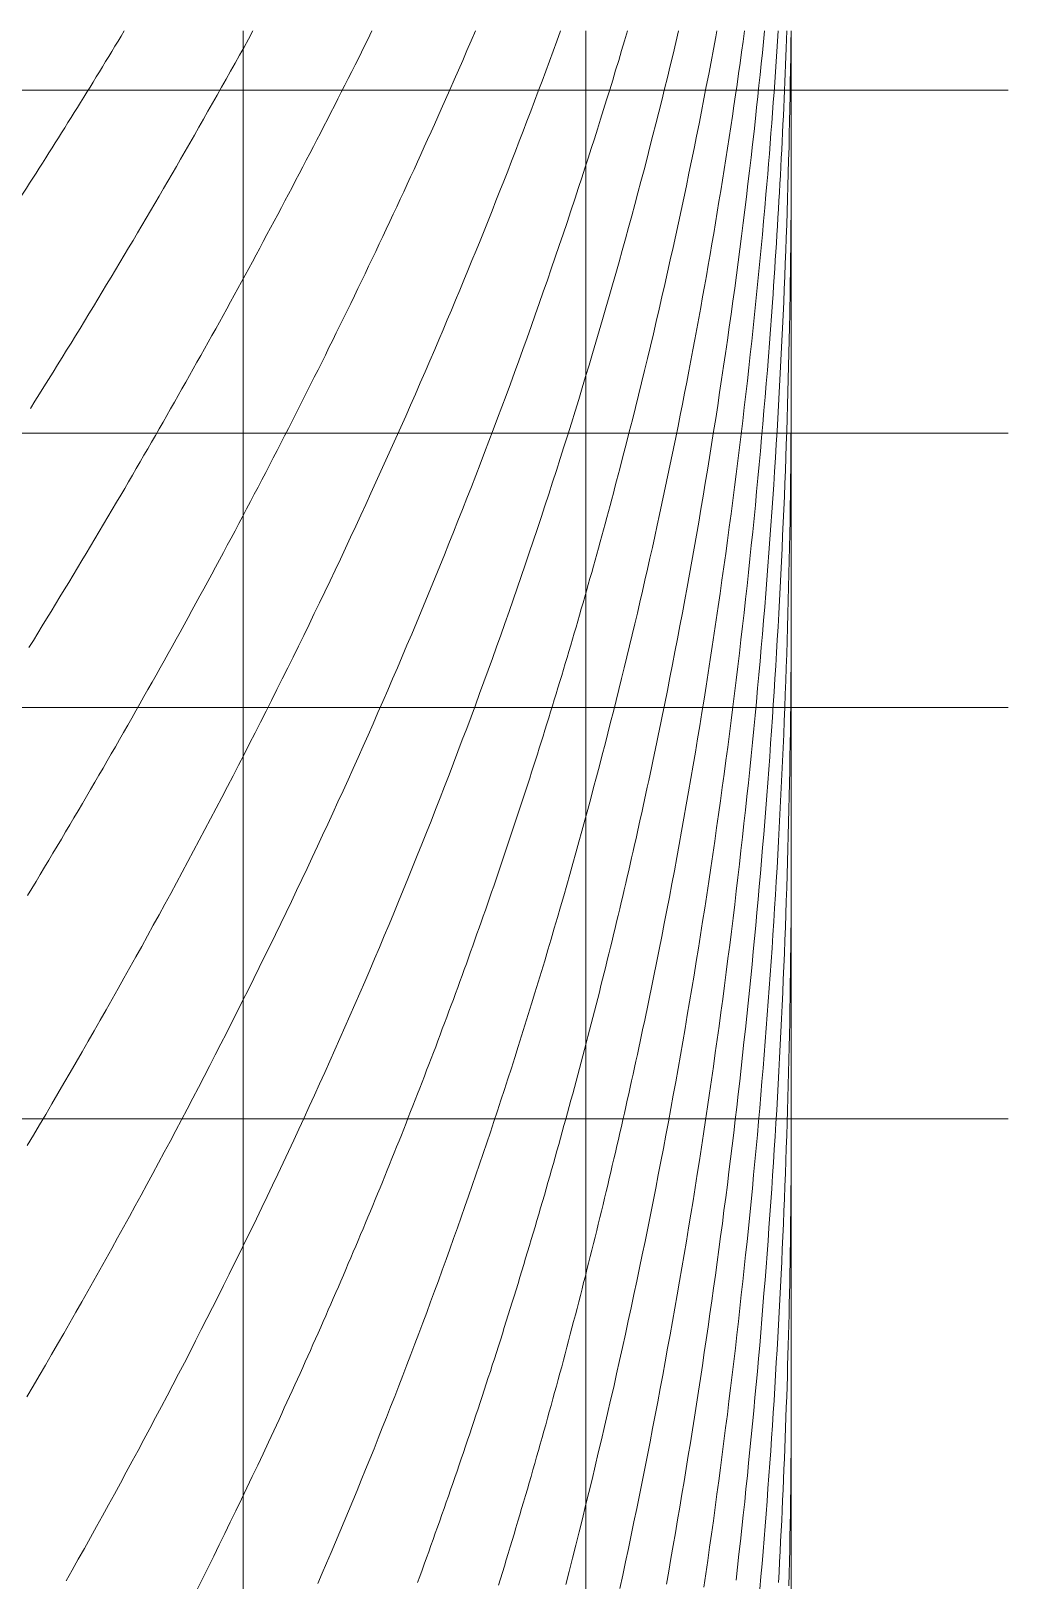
# Model space of a CAD drawing. Extents: x 11249 to 82946, y 15238 to 34763.
# Drawn here: x 62124 to 63550, y 30449 to 32708 of the extents above; entities that cross this region are included whole.
import ezdxf

# ---------------------------------------------------------------- set-up
doc = ezdxf.new("R2010")
doc.units = 0
doc.header["$LTSCALE"] = 250
doc.layers.add('03_Lines_Frames1', color=7, linetype='CONTINUOUS', lineweight=15)
doc.layers.add('03_Lines_Grid', color=253, linetype='CONTINUOUS', lineweight=15)
doc.layers.add('Make2D$Annotation$S0CO1', color=1, linetype='CONTINUOUS', true_color=0xff0000)

# ---------------------------------------------------------------- blocks, each defined once
blk = doc.blocks.new('*U7')
at = {"layer": '03_Lines_Grid'}
blk.add_line((0, -4367.6), (0, 3840), dxfattribs=at)
blk = doc.blocks.new('*U8')
at = {"layer": 'Make2D$Annotation$S0CO1', "color": 0, "linetype": 'ByBlock', "lineweight": -2, "transparency": 16777216}
for p in [(4000, 0), (4500, 0)]:
    blk.add_blockref('*U7', p, dxfattribs=at)

msp = doc.modelspace()

# ---------------------------------------------------------------- linework, layer by layer
at = {"layer": '03_Lines_Frames1'}
for p, q in [((63233.8, 32669.4), (63233.8, 32708)), ((63233.8, 32635.1), (63233.8, 32708)), ((63233.8, 32627.5), (63233.8, 32708)), ((63233.8, 32489.9), (63233.8, 32708)), ((63233.8, 32627.5), (63233.8, 32635.1)), ((63233.8, 32488.3), (63233.8, 32489.9))]:
    msp.add_line(p, q, dxfattribs=at)
for points in [[(62118.2, 30716.2), (62127.2, 30731.5), (62136.2, 30746.9), (62145.2, 30762.3), (62154.1, 30777.7), (62163, 30793.1), (62171.9, 30808.5), (62180.7, 30823.9), (62189.6, 30839.4), (62198.4, 30854.8), (62207.1, 30870.3), (62215.9, 30885.8), (62224.6, 30901.3), (62233.3, 30916.8), (62242, 30932.4), (62250.6, 30947.9), (62259.2, 30963.5), (62267.8, 30979.1), (62276.3, 30994.7), (62284.9, 31010.3), (62293.4, 31025.9), (62301.8, 31041.6), (62310.3, 31057.2), (62318.7, 31072.9), (62327.1, 31088.6), (62335.4, 31104.4), (62343.8, 31120.1), (62352.1, 31135.8), (62360.3, 31151.6), (62368.6, 31167.4), (62376.8, 31183.3), (62385, 31199.1), (62393.2, 31215), (62401.3, 31230.8), (62409.4, 31246.7), (62417.5, 31262.6), (62425.5, 31278.5), (62433.5, 31294.5), (62441.5, 31310.4), (62449.4, 31326.4), (62457.3, 31342.3), (62465.2, 31358.3), (62473.1, 31374.3), (62480.9, 31390.3), (62488.7, 31406.3), (62496.4, 31422.4), (62504.2, 31438.5), (62511.9, 31454.5), (62519.5, 31470.6), (62527.1, 31486.7), (62534.7, 31502.8), (62542.3, 31519), (62549.8, 31535.1), (62557.3, 31551.3), (62564.8, 31567.5), (62572.2, 31583.7), (62579.6, 31599.9), (62587, 31616.1), (62594.4, 31632.4), (62601.7, 31648.7), (62608.9, 31665), (62616.2, 31681.3), (62623.4, 31697.6), (62630.6, 31713.9), (62637.7, 31730.3), (62644.8, 31746.6), (62651.9, 31763), (62659, 31779.4), (62666, 31795.8), (62672.9, 31812.2), (62679.9, 31828.6), (62686.8, 31845), (62693.6, 31861.5), (62700.5, 31877.9), (62707.3, 31894.4), (62714, 31910.9), (62720.8, 31927.4), (62727.5, 31943.9), (62734.1, 31960.4), (62740.8, 31977), (62747.3, 31993.5), (62753.9, 32010.1), (62760.4, 32026.7), (62766.9, 32043.3), (62773.4, 32059.9), (62779.8, 32076.5), (62786.2, 32093.2), (62792.5, 32109.8), (62798.9, 32126.5), (62805.1, 32143.2), (62811.4, 32159.9), (62817.6, 32176.6), (62823.8, 32193.4), (62829.9, 32210.1), (62836, 32226.9), (62842.1, 32243.6), (62848.2, 32260.4), (62854.2, 32277.2), (62860.1, 32294), (62866.1, 32310.8), (62871.9, 32327.6), (62877.8, 32344.5), (62883.6, 32361.3), (62889.4, 32378.2), (62895.2, 32395.1), (62900.9, 32411.9), (62906.6, 32428.8), (62912.2, 32445.7), (62917.8, 32462.7), (62923.4, 32479.6), (62928.1, 32493.8), (62932.7, 32508.1), (62937.3, 32522.3), (62941.9, 32536.5), (62946.4, 32550.8), (62950.9, 32565), (62955.4, 32579.3), (62959.9, 32593.6), (62964.3, 32607.8), (62968.8, 32622.1), (62973.2, 32636.4), (62977.5, 32650.7), (62981.9, 32665), (62986.2, 32679.4), (62990.5, 32693.7), (62994.8, 32708)], [(62119.1, 31447.3), (62125.3, 31457.5), (62131.5, 31467.8), (62137.7, 31478.1), (62143.9, 31488.4), (62150.1, 31498.7), (62156.2, 31509), (62162.4, 31519.3), (62168.5, 31529.6), (62174.7, 31539.9), (62180.8, 31550.3), (62186.9, 31560.6), (62193, 31570.9), (62199.1, 31581.3), (62205.1, 31591.6), (62211.2, 31602), (62217.3, 31612.4), (62223.3, 31622.7), (62229.3, 31633.1), (62235.4, 31643.5), (62241.4, 31653.9), (62247.4, 31664.3), (62253.4, 31674.7), (62259.3, 31685.1), (62265.3, 31695.5), (62271.2, 31706), (62277.2, 31716.4), (62283.1, 31726.8), (62289, 31737.3), (62294.9, 31747.7), (62300.8, 31758.2), (62306.7, 31768.6), (62312.6, 31779.1), (62318.5, 31789.6), (62324.3, 31800), (62330.1, 31810.5), (62336, 31821), (62341.8, 31831.5), (62347.6, 31842), (62353.4, 31852.5), (62359.1, 31863), (62364.9, 31873.6), (62370.7, 31884.1), (62376.4, 31894.6), (62382.1, 31905.2), (62387.9, 31915.7), (62393.6, 31926.3), (62399.3, 31936.9), (62405, 31947.5), (62410.6, 31958), (62416.3, 31968.6), (62422, 31979.2), (62427.6, 31989.8), (62433.2, 32000.4), (62438.8, 32011.1), (62444.4, 32021.7), (62450, 32032.3), (62455.6, 32042.9), (62461.2, 32053.6), (62466.7, 32064.2), (62472.3, 32074.9), (62477.8, 32085.5), (62483.3, 32096.2), (62488.8, 32106.9), (62494.3, 32117.6), (62499.8, 32128.2), (62505.2, 32138.9), (62510.7, 32149.6), (62516.1, 32160.3), (62521.5, 32171), (62526.9, 32181.7), (62532.3, 32192.5), (62537.7, 32203.2), (62543.1, 32213.9), (62548.5, 32224.7), (62553.8, 32235.4), (62559.1, 32246.2), (62564.5, 32256.9), (62569.8, 32267.7), (62575.1, 32278.5), (62580.3, 32289.2), (62585.6, 32300), (62590.9, 32310.8), (62596.1, 32321.6), (62601.3, 32332.4), (62606.5, 32343.2), (62611.7, 32354.1), (62616.9, 32364.9), (62622.1, 32375.7), (62627.3, 32386.5), (62632.4, 32397.4), (62637.5, 32408.2), (62642.7, 32419.1), (62647.8, 32430), (62652.9, 32440.8), (62658, 32451.7), (62663, 32462.6), (62668.1, 32473.5), (62673.1, 32484.4), (62678.1, 32495.3), (62683.2, 32506.2), (62688.2, 32517.1), (62693.1, 32528.1), (62698.1, 32539), (62703.1, 32549.9), (62708, 32560.9), (62713, 32571.8), (62717.9, 32582.8), (62722.8, 32593.8), (62729.1, 32608), (62735.4, 32622.3), (62741.7, 32636.6), (62748, 32650.8), (62754.3, 32665.1), (62760.5, 32679.4), (62766.7, 32693.7), (62772.9, 32708)], [(62121.1, 31808.7), (62127.6, 31819.3), (62134.1, 31829.8), (62140.5, 31840.3), (62147, 31850.9), (62153.5, 31861.5), (62159.9, 31872), (62166.4, 31882.6), (62172.8, 31893.2), (62179.2, 31903.8), (62185.6, 31914.4), (62192, 31925), (62198.4, 31935.6), (62204.7, 31946.2), (62211.1, 31956.8), (62217.4, 31967.5), (62223.8, 31978.1), (62230.1, 31988.7), (62236.4, 31999.4), (62242.7, 32010), (62249, 32020.7), (62255.3, 32031.3), (62260.9, 32041), (62266.5, 32050.6), (62272.2, 32060.2), (62277.8, 32069.9), (62283.4, 32079.5), (62289, 32089.2), (62294.6, 32098.8), (62300.2, 32108.5), (62305.7, 32118.1), (62311.3, 32127.8), (62316.9, 32137.5), (62322.4, 32147.2), (62327.9, 32156.9), (62333.5, 32166.6), (62339, 32176.3), (62344.5, 32186), (62350, 32195.7), (62355.5, 32205.4), (62361, 32215.2), (62366.4, 32224.9), (62371.9, 32234.7), (62377.4, 32244.4), (62382.8, 32254.2), (62388.2, 32263.9), (62393.7, 32273.7), (62399.1, 32283.5), (62404.5, 32293.2), (62409.9, 32303), (62415.2, 32312.8), (62420.6, 32322.6), (62426, 32332.4), (62431.3, 32342.2), (62436.7, 32352), (62442, 32361.8), (62447.3, 32371.6), (62452.6, 32381.5), (62458, 32391.3), (62463.2, 32401.1), (62468.5, 32411), (62473.8, 32420.8), (62479.1, 32430.7), (62484.3, 32440.5), (62489.6, 32450.4), (62494.8, 32460.2), (62500, 32470.1), (62505.2, 32480), (62510.4, 32489.9), (62515.6, 32499.8), (62520.8, 32509.7), (62526, 32519.6), (62531.1, 32529.5), (62536.3, 32539.4), (62541.4, 32549.3), (62546.5, 32559.2), (62551.6, 32569.1), (62556.7, 32579), (62561.8, 32589), (62566.9, 32598.9), (62572, 32608.9), (62577, 32618.8), (62582.1, 32628.8), (62587.1, 32638.7), (62592.2, 32648.7), (62597.2, 32658.6), (62603.4, 32671), (62609.5, 32683.3), (62615.7, 32695.7), (62621.8, 32708)], [(62123.2, 32157.5), (62129.9, 32168.1), (62136.5, 32178.7), (62143.1, 32189.2), (62149.7, 32199.8), (62156.3, 32210.4), (62162.9, 32221.1), (62169.5, 32231.7), (62176, 32242.3), (62182.6, 32252.9), (62189.1, 32263.6), (62195.7, 32274.2), (62202.2, 32284.9), (62208.7, 32295.6), (62215.2, 32306.3), (62221.7, 32317), (62228.1, 32327.6), (62234.6, 32338.3), (62241, 32349.1), (62247.5, 32359.8), (62253.9, 32370.5), (62260.3, 32381.2), (62266.7, 32392), (62273.1, 32402.7), (62279.5, 32413.5), (62285.8, 32424.2), (62292.2, 32435), (62298.5, 32445.7), (62304.9, 32456.5), (62311.2, 32467.3), (62317.5, 32478.1), (62323.8, 32488.9), (62330, 32499.7), (62336.3, 32510.5), (62342.5, 32521.3), (62349.2, 32532.9), (62355.9, 32544.5), (62362.6, 32556.1), (62369.2, 32567.7), (62375.9, 32579.4), (62382.5, 32591), (62389.1, 32602.7), (62395.8, 32614.4), (62402.3, 32626), (62408.9, 32637.7), (62415.5, 32649.4), (62422.1, 32661.1), (62428.6, 32672.8), (62435.1, 32684.6), (62441.6, 32696.3), (62448.1, 32708)], [(62175.5, 30447.9), (62184.4, 30463.6), (62193.2, 30479.4), (62202.1, 30495.2), (62210.9, 30511), (62219.7, 30526.8), (62228.5, 30542.6), (62237.2, 30558.5), (62246, 30574.4), (62254.6, 30590.3), (62263.3, 30606.2), (62271.9, 30622.1), (62280.5, 30638), (62289, 30653.9), (62297.6, 30669.9), (62306, 30685.9), (62314.5, 30701.8), (62322.9, 30717.8), (62331.3, 30733.8), (62339.6, 30749.9), (62348, 30765.9), (62356.3, 30781.9), (62364.5, 30798), (62372.7, 30814.1), (62380.9, 30830.2), (62389.1, 30846.3), (62397.2, 30862.4), (62405.3, 30878.6), (62413.4, 30894.8), (62421.4, 30911), (62429.4, 30927.2), (62437.4, 30943.4), (62445.3, 30959.6), (62453.2, 30975.9), (62461, 30992.2), (62468.9, 31008.5), (62476.7, 31024.8), (62484.5, 31041.1), (62492.2, 31057.5), (62499.9, 31073.9), (62507.6, 31090.3), (62515.2, 31106.7), (62522.8, 31123.1), (62530.4, 31139.6), (62537.9, 31156), (62545.4, 31172.5), (62552.9, 31189), (62560.3, 31205.5), (62567.7, 31222), (62575.1, 31238.6), (62582.4, 31255.1), (62589.7, 31271.7), (62596.9, 31288.3), (62604.1, 31304.9), (62611.3, 31321.5), (62618.5, 31338.2), (62625.6, 31354.8), (62632.6, 31371.5), (62639.7, 31388.2), (62646.7, 31404.9), (62653.6, 31421.6), (62660.6, 31438.3), (62667.5, 31455.1), (62674.3, 31471.8), (62681.1, 31488.6), (62687.9, 31505.4), (62694.7, 31522.2), (62701.4, 31539), (62708, 31555.8), (62714.7, 31572.7), (62721.3, 31589.5), (62727.8, 31606.4), (62734.4, 31623.3), (62740.9, 31640.2), (62747.3, 31657.1), (62753.7, 31674.1), (62760.1, 31691), (62766.5, 31708), (62772.8, 31724.9), (62779, 31741.9), (62785.3, 31758.9), (62791.4, 31775.9), (62797.6, 31793), (62803.7, 31810), (62809.8, 31827.1), (62815.8, 31844.1), (62821.9, 31861.2), (62827.8, 31878.3), (62833.8, 31895.4), (62839.7, 31912.5), (62845.5, 31929.7), (62851.3, 31946.8), (62857.1, 31964), (62862.9, 31981.1), (62868.6, 31998.3), (62874.2, 32015.5), (62879.9, 32032.7), (62885.5, 32049.9), (62891, 32067.2), (62896.6, 32084.4), (62902, 32101.7), (62907.5, 32118.9), (62912.9, 32136.2), (62918.3, 32153.5), (62923.6, 32170.8), (62928.7, 32187.5), (62933.7, 32204.1), (62938.8, 32220.8), (62943.8, 32237.5), (62948.7, 32254.1), (62953.6, 32270.8), (62958.5, 32287.5), (62963.4, 32304.2), (62968.2, 32321), (62973, 32337.7), (62977.7, 32354.4), (62982.4, 32371.2), (62987.1, 32387.9), (62991.7, 32404.7), (62996.3, 32421.5), (63000.9, 32438.2), (63005.4, 32455), (63009.9, 32471.8), (63014.4, 32488.6), (63018.9, 32505.5), (63023.3, 32522.3), (63027.6, 32539.1), (63032, 32556), (63036.2, 32572.8), (63040.5, 32589.7), (63044.7, 32606.6), (63048.9, 32623.5), (63053.1, 32640.3), (63057.2, 32657.2), (63061.3, 32674.2), (63065.4, 32691.1), (63069.4, 32708)], [(62366.2, 30434.4), (62374.4, 30450.9), (62382.6, 30467.4), (62390.8, 30483.9), (62399, 30500.4), (62407.1, 30517), (62415.1, 30533.5), (62423.2, 30550.1), (62431.2, 30566.7), (62439.2, 30583.3), (62447.1, 30599.9), (62455, 30616.5), (62462.9, 30633.2), (62470.7, 30649.9), (62478.5, 30666.6), (62486.2, 30683.3), (62490.1, 30691.6), (62493.9, 30700), (62497.8, 30708.4), (62501.6, 30716.7), (62505.5, 30725.1), (62509.3, 30733.5), (62513.1, 30741.9), (62516.9, 30750.3), (62520.7, 30758.7), (62524.5, 30767.1), (62528.2, 30775.5), (62532, 30783.9), (62535.7, 30792.3), (62539.5, 30800.7), (62543.2, 30809.1), (62547, 30817.5), (62550.7, 30826), (62554.4, 30834.4), (62558.1, 30842.8), (62561.8, 30851.3), (62565.4, 30859.7), (62569.1, 30868.1), (62572.8, 30876.6), (62576.4, 30885), (62580.1, 30893.5), (62583.7, 30902), (62587.3, 30910.4), (62590.9, 30918.9), (62594.5, 30927.4), (62598.1, 30935.9), (62601.7, 30944.3), (62605.3, 30952.8), (62608.9, 30961.3), (62612.4, 30969.8), (62616, 30978.3), (62619.5, 30986.8), (62623, 30995.3), (62626.5, 31003.8), (62630.1, 31012.4), (62633.6, 31020.9), (62637.1, 31029.4), (62640.5, 31038), (62644, 31046.5), (62647.5, 31055.1), (62650.9, 31063.6), (62654.4, 31072.2), (62657.8, 31080.7), (62661.3, 31089.3), (62664.7, 31097.8), (62668.1, 31106.4), (62671.5, 31115), (62674.9, 31123.5), (62678.2, 31132.1), (62681.6, 31140.7), (62685, 31149.3), (62688.3, 31157.9), (62691.7, 31166.5), (62695, 31175.1), (62698.3, 31183.7), (62701.6, 31192.3), (62704.9, 31200.9), (62708.2, 31209.5), (62711.5, 31218.1), (62714.8, 31226.7), (62718, 31235.3), (62721.3, 31244), (62724.5, 31252.6), (62727.8, 31261.2), (62731, 31269.9), (62734.2, 31278.5), (62737.4, 31287.2), (62740.6, 31295.8), (62743.8, 31304.5), (62747, 31313.1), (62750.2, 31321.8), (62753.3, 31330.5), (62756.5, 31339.1), (62759.6, 31347.8), (62762.7, 31356.5), (62765.8, 31365.1), (62768.9, 31373.8), (62772, 31382.5), (62775.1, 31391.2), (62778.2, 31399.9), (62781.3, 31408.6), (62784.3, 31417.3), (62787.4, 31426), (62790.4, 31434.7), (62793.5, 31443.4), (62796.5, 31452.1), (62799.5, 31460.8), (62802.5, 31469.5), (62805.5, 31478.3), (62808.5, 31487), (62811.4, 31495.7), (62814.4, 31504.4), (62817.3, 31513.2), (62820.3, 31521.9), (62823.2, 31530.7), (62826.1, 31539.4), (62829, 31548.2), (62832, 31556.9), (62834.8, 31565.7), (62837.7, 31574.4), (62840.6, 31583.2), (62843.5, 31592), (62846.3, 31600.7), (62849.2, 31609.5), (62852, 31618.3), (62854.8, 31627), (62857.6, 31635.8), (62860.4, 31644.6), (62863.2, 31653.4), (62866, 31662.2), (62868.8, 31671), (62871.6, 31679.8), (62874.3, 31688.6), (62877.1, 31697.4), (62879.8, 31706.2), (62882.5, 31715), (62885.2, 31723.8), (62887.9, 31732.6), (62890.6, 31741.4), (62893.3, 31750.2), (62896, 31759.1), (62898.7, 31767.9), (62901.3, 31776.7), (62904, 31785.5), (62906.6, 31794.4), (62909.2, 31803.2), (62911.9, 31812.1), (62914.5, 31820.9), (62917.1, 31829.8), (62919.7, 31838.6), (62922.2, 31847.5), (62924.8, 31856.3), (62927.4, 31865.2), (62929.9, 31874), (62932.5, 31882.9), (62935, 31891.8), (62937.5, 31900.6), (62940, 31909.5), (62942.5, 31918.4), (62945, 31927.3), (62947.5, 31936.1), (62950, 31945), (62952.4, 31953.9), (62954.9, 31962.8), (62957.3, 31971.7), (62959.8, 31980.6), (62962.2, 31989.5), (62964.6, 31998.4), (62967, 32007.3), (62969.4, 32016.2), (62971.8, 32025.1), (62974.2, 32034), (62976.5, 32042.9), (62978.9, 32051.8), (62983.6, 32069.6), (62988.2, 32087.5), (62992.8, 32105.4), (62997.4, 32123.2), (63001.9, 32141.1), (63006.4, 32159), (63010.9, 32176.9), (63015.3, 32194.8), (63019.7, 32212.7), (63024, 32230.6), (63028.3, 32248.6), (63032.6, 32266.5), (63036.8, 32284.4), (63041, 32302.4), (63045.1, 32320.4), (63049.2, 32338.3), (63053.3, 32356.3), (63057.3, 32374.3), (63061.3, 32392.3), (63065.3, 32410.3), (63069.2, 32428.3), (63073.1, 32446.3), (63076.9, 32464.4), (63080.7, 32482.4), (63084.5, 32500.5), (63088.2, 32518.5), (63091.9, 32536.6), (63095.6, 32554.6), (63099.2, 32572.7), (63102.7, 32590.8), (63106.3, 32608.9), (63109.8, 32627), (63113.3, 32645.1), (63116.7, 32663.2), (63120.1, 32681.4), (63123.5, 32699.5), (63125, 32708)], [(62542.8, 30443.7), (62549.3, 30458.8), (62555.7, 30473.8), (62562.1, 30488.9), (62568.5, 30504), (62574.9, 30519.1), (62581.2, 30534.2), (62587.5, 30549.3), (62593.8, 30564.5), (62600.1, 30579.6), (62606.3, 30594.8), (62612.5, 30610), (62618.6, 30625.2), (62624.8, 30640.4), (62630.9, 30655.7), (62636.9, 30670.9), (62643, 30686.2), (62649, 30701.4), (62655, 30716.7), (62660.9, 30732), (62666.9, 30747.3), (62672.7, 30762.6), (62678.6, 30777.9), (62684.4, 30793.3), (62690.2, 30808.6), (62696, 30824), (62701.7, 30839.3), (62707.4, 30854.7), (62713.1, 30870.1), (62718.8, 30885.5), (62724.4, 30900.9), (62730, 30916.3), (62735.5, 30931.7), (62741, 30947.1), (62746.5, 30962.6), (62752, 30978), (62757.4, 30993.5), (62762.8, 31009), (62768.2, 31024.5), (62773.5, 31040), (62778.8, 31055.5), (62784.1, 31071), (62789.4, 31086.5), (62794.6, 31102.1), (62799.8, 31117.6), (62804.9, 31133.2), (62810.1, 31148.8), (62815.2, 31164.4), (62820.2, 31180), (62825.3, 31195.6), (62830.3, 31211.2), (62835.3, 31226.9), (62840.2, 31242.5), (62845.1, 31258.2), (62850, 31273.8), (62854.8, 31289.5), (62859.7, 31305.1), (62864.5, 31320.8), (62869.2, 31336.5), (62873.9, 31352.2), (62878.6, 31367.9), (62883.3, 31383.6), (62887.9, 31399.4), (62892.5, 31415.1), (62897.1, 31430.8), (62901.7, 31446.6), (62906.2, 31462.4), (62910.7, 31478.1), (62915.1, 31493.9), (62919.5, 31509.7), (62923.9, 31525.5), (62928.3, 31541.3), (62932.6, 31557.1), (62936.9, 31572.9), (62941.2, 31588.8), (62945.4, 31604.6), (62949.6, 31620.4), (62953.8, 31636.3), (62958, 31652.2), (62962.1, 31668.1), (62966.2, 31683.9), (62970.2, 31699.8), (62974.3, 31715.7), (62978.3, 31731.6), (62982.2, 31747.6), (62986.2, 31763.5), (62990.1, 31779.4), (62994, 31795.3), (62997.8, 31811.3), (63001.6, 31827.2), (63005.4, 31843.2), (63009.2, 31859.1), (63012.9, 31875.1), (63016.6, 31891.1), (63020.3, 31907.1), (63023.9, 31923), (63027.5, 31939), (63031.1, 31955), (63034.6, 31971), (63038.1, 31987.1), (63041.6, 32003.1), (63045.1, 32019.1), (63048.5, 32035.1), (63051.9, 32051.2), (63055.3, 32067.2), (63058.6, 32083.3), (63061.9, 32099.3), (63065.2, 32115.4), (63068.5, 32131.5), (63071.7, 32147.6), (63074.9, 32163.6), (63078.1, 32179.7), (63081.2, 32195.8), (63084.3, 32211.9), (63087.3, 32227.4), (63090.2, 32242.8), (63093.1, 32258.3), (63096, 32273.7), (63098.8, 32289.2), (63101.6, 32304.6), (63104.4, 32320.1), (63107.2, 32335.5), (63109.9, 32351), (63112.6, 32366.5), (63115.3, 32382), (63118, 32397.5), (63120.6, 32412.9), (63123.2, 32428.4), (63125.8, 32443.9), (63128.3, 32459.4), (63130.9, 32474.9), (63133.4, 32490.4), (63135.8, 32506), (63138.3, 32521.5), (63140.7, 32537), (63143.1, 32552.5), (63145.5, 32568.1), (63147.8, 32583.6), (63150.2, 32599.1), (63152.5, 32614.7), (63154.7, 32630.2), (63157, 32645.8), (63159.2, 32661.3), (63161.4, 32676.9), (63163.6, 32692.5), (63165.7, 32708)], [(62806.5, 30441.3), (62809.4, 30450.6), (62812.2, 30459.9), (62815.1, 30469.2), (62817.9, 30478.6), (62820.8, 30487.9), (62823.6, 30497.2), (62826.4, 30506.6), (62829.2, 30515.9), (62832, 30525.3), (62834.8, 30534.6), (62837.6, 30544), (62840.3, 30553.3), (62843.1, 30562.7), (62845.8, 30572.1), (62848.6, 30581.5), (62851.3, 30590.8), (62854, 30600.2), (62856.7, 30609.6), (62859.4, 30619), (62862.1, 30628.4), (62864.8, 30637.8), (62867.4, 30647.2), (62870.1, 30656.6), (62872.7, 30666), (62875.4, 30675.4), (62878, 30684.8), (62880.6, 30694.2), (62883.2, 30703.6), (62885.8, 30713), (62888.4, 30722.4), (62891, 30731.8), (62893.6, 30741.3), (62896.1, 30750.7), (62898.7, 30760.1), (62901.2, 30769.5), (62903.7, 30779), (62906.2, 30788.4), (62908.7, 30797.8), (62911.2, 30807.3), (62913.7, 30816.7), (62916.2, 30826.2), (62918.7, 30835.6), (62921.1, 30845), (62923.6, 30854.5), (62926, 30863.9), (62928.4, 30873.4), (62930.8, 30882.8), (62933.3, 30892.3), (62935.6, 30901.8), (62938, 30911.2), (62940.4, 30920.7), (62942.8, 30930.2), (62945.1, 30939.6), (62947.5, 30949.1), (62949.8, 30958.6), (62952.1, 30968.1), (62954.5, 30977.5), (62956.8, 30987), (62959.1, 30996.5), (62961.3, 31006), (62963.6, 31015.5), (62965.9, 31025), (62968.2, 31034.5), (62970.4, 31044), (62972.6, 31053.5), (62974.9, 31063), (62977.1, 31072.5), (62979.3, 31082), (62981.5, 31091.5), (62983.7, 31101), (62985.9, 31110.5), (62988, 31120), (62990.2, 31129.6), (62992.3, 31139.1), (62994.5, 31148.6), (62996.6, 31158.1), (62998.7, 31167.7), (63000.8, 31177.2), (63002.9, 31186.7), (63005, 31196.3), (63007.1, 31205.8), (63009.2, 31215.4), (63011.2, 31224.9), (63013.3, 31234.5), (63015.3, 31244), (63017.4, 31253.6), (63019.4, 31263.1), (63021.4, 31272.7), (63023.4, 31282.2), (63025.4, 31291.8), (63027.4, 31301.4), (63029.3, 31310.9), (63033.3, 31330.1), (63037.1, 31349.2), (63041, 31368.3), (63044.8, 31387.5), (63048.5, 31406.6), (63052.2, 31425.8), (63055.9, 31445), (63059.6, 31464.2), (63063.2, 31483.3), (63066.7, 31502.5), (63070.3, 31521.7), (63073.7, 31540.9), (63077.2, 31560.2), (63080.6, 31579.4), (63084, 31598.6), (63087.3, 31617.8), (63090.6, 31637.1), (63093.9, 31656.3), (63097.1, 31675.6), (63100.3, 31694.8), (63103.4, 31714.1), (63106.5, 31733.4), (63109.6, 31752.7), (63112.6, 31772), (63115.6, 31791.3), (63118.5, 31810.6), (63121.4, 31829.9), (63124.3, 31849.2), (63127.2, 31868.5), (63130, 31887.8), (63132.7, 31907.2), (63135.5, 31926.5), (63138.1, 31945.8), (63140.8, 31965.2), (63143.4, 31984.5), (63146, 32003.9), (63148.5, 32023.2), (63151, 32042.6), (63153.5, 32061.9), (63155.9, 32081.3), (63158.3, 32100.7), (63160.7, 32120.1), (63163, 32139.4), (63165.3, 32158.8), (63167.5, 32178.2), (63169.7, 32197.6), (63171.9, 32217), (63174, 32236.4), (63176.1, 32255.8), (63178.2, 32275.2), (63180.2, 32294.6), (63182.2, 32314.1), (63184.2, 32333.5), (63186.1, 32352.9), (63188, 32372.3), (63189.8, 32391.8), (63191.6, 32411.2), (63193.4, 32430.7), (63195.1, 32450.1), (63196.8, 32469.6), (63198.1, 32484.4), (63199.4, 32499.3), (63200.6, 32514.2), (63201.8, 32529.1), (63203, 32544), (63204.2, 32558.9), (63205.4, 32573.8), (63206.5, 32588.7), (63207.6, 32603.6), (63208.7, 32618.6), (63209.8, 32633.5), (63210.9, 32648.4), (63211.9, 32663.3), (63212.9, 32678.2), (63213.9, 32693.1), (63214.9, 32708)], [(62904.6, 30442.5), (62909.6, 30461.6), (62914.5, 30480.8), (62919.3, 30500), (62924.1, 30519.1), (62928.9, 30538.3), (62933.6, 30557.5), (62938.3, 30576.6), (62943, 30595.8), (62947.6, 30615), (62952.2, 30634.3), (62956.8, 30653.5), (62961.3, 30672.7), (62965.7, 30691.9), (62970.2, 30711.2), (62974.6, 30730.4), (62978.9, 30749.7), (62983.2, 30769), (62987.5, 30788.2), (62991.7, 30807.5), (62995.9, 30826.8), (63000.1, 30846.1), (63004.2, 30865.4), (63008.3, 30884.8), (63012.4, 30904.1), (63016.4, 30923.4), (63020.4, 30942.8), (63024.3, 30962.1), (63028.2, 30981.5), (63032.1, 31000.9), (63035.9, 31020.3), (63039.7, 31039.7), (63043.4, 31059.1), (63047.1, 31078.5), (63050.8, 31097.9), (63054.4, 31117.3), (63058, 31136.7), (63061.6, 31156.2), (63065.1, 31175.6), (63068.6, 31195.1), (63072, 31214.5), (63075.4, 31234), (63078.8, 31253.4), (63082.1, 31272.9), (63085.4, 31292.4), (63088.7, 31311.8), (63091.9, 31331.3), (63095.1, 31350.8), (63098.2, 31370.3), (63101.3, 31389.8), (63104.4, 31409.3), (63107.5, 31428.8), (63110.4, 31448.4), (63113.4, 31467.9), (63116.3, 31487.4), (63119.2, 31507), (63122.1, 31526.5), (63124.9, 31546.1), (63127.6, 31565.6), (63130.4, 31585.2), (63133.1, 31604.7), (63135.7, 31624.3), (63138.4, 31643.9), (63141, 31663.5), (63143.5, 31683.1), (63146, 31702.7), (63148.5, 31722.3), (63151, 31741.9), (63153.4, 31761.5), (63155.7, 31781.1), (63158.1, 31800.7), (63160.4, 31820.3), (63162.6, 31839.9), (63164.9, 31859.6), (63167.1, 31879.2), (63169.2, 31898.8), (63171.3, 31918.5), (63173.4, 31938.1), (63175.5, 31957.7), (63177.5, 31977.4), (63179.5, 31997), (63181.4, 32016.7), (63183.3, 32036.3), (63185.2, 32056), (63187, 32075.7), (63188.8, 32095.3), (63190.6, 32115), (63192.3, 32134.7), (63194, 32154.4), (63195.7, 32174), (63197.3, 32193.7), (63198.9, 32213.4), (63200.4, 32233.1), (63201.9, 32252.8), (63203.4, 32272.5), (63204.9, 32292.2), (63206.3, 32311.9), (63207.2, 32324.3), (63208, 32336.6), (63208.9, 32349), (63209.7, 32361.4), (63210.5, 32373.7), (63211.3, 32386.1), (63212.1, 32398.5), (63212.9, 32410.9), (63213.6, 32423.2), (63214.4, 32435.6), (63215.1, 32448), (63215.8, 32460.4), (63216.6, 32472.7), (63217.2, 32485.1), (63217.9, 32497.5), (63218.6, 32509.9), (63219.3, 32522.3), (63219.9, 32534.6), (63220.5, 32547), (63221.1, 32559.4), (63221.7, 32571.8), (63222.3, 32584.2), (63222.9, 32596.5), (63223.5, 32608.9), (63224, 32621.3), (63224.6, 32633.7), (63225.1, 32646.1), (63225.6, 32658.5), (63226.1, 32670.9), (63226.6, 32683.2), (63227, 32695.6), (63227.5, 32708)], [(62983.7, 30436.8), (62987.9, 30456.2), (62992, 30475.6), (62996.1, 30495), (63000.2, 30514.4), (63004.2, 30533.8), (63008.2, 30553.2), (63012.2, 30572.7), (63016.1, 30592.1), (63020, 30611.5), (63023.9, 30631), (63027.7, 30650.4), (63031.5, 30669.9), (63035.2, 30689.4), (63038.9, 30708.9), (63042.6, 30728.4), (63046.3, 30747.9), (63049.9, 30767.4), (63053.4, 30786.9), (63057, 30806.4), (63060.5, 30825.9), (63063.9, 30845.5), (63067.4, 30865), (63070.8, 30884.6), (63074.1, 30904.1), (63077.4, 30923.7), (63080.7, 30943.2), (63084, 30962.8), (63087.2, 30982.4), (63090.4, 31002), (63093.5, 31021.5), (63096.6, 31041.1), (63099.7, 31060.7), (63102.7, 31080.3), (63105.7, 31099.9), (63108.7, 31119.5), (63111.6, 31139.1), (63114.5, 31158.8), (63117.3, 31178.4), (63120.1, 31198), (63122.9, 31217.6), (63125.7, 31237.3), (63128.4, 31256.9), (63131.1, 31276.6), (63133.7, 31296.2), (63136.3, 31315.9), (63138.9, 31335.6), (63141.4, 31355.2), (63143.9, 31374.9), (63146.4, 31394.6), (63148.8, 31414.3), (63151.2, 31434), (63153.5, 31453.7), (63155.9, 31473.4), (63158.2, 31493.1), (63160.4, 31512.8), (63162.6, 31532.5), (63164.8, 31552.2), (63167, 31571.9), (63169.1, 31591.7), (63171.2, 31611.4), (63173.2, 31631.1), (63175.2, 31650.8), (63177.2, 31670.6), (63179.1, 31690.3), (63181, 31710), (63182.9, 31729.8), (63184.7, 31749.5), (63186.5, 31769.3), (63188.3, 31789), (63190, 31808.8), (63191.7, 31828.5), (63193.4, 31848.3), (63195, 31868.1), (63196.6, 31887.8), (63198.2, 31907.6), (63199.7, 31927.4), (63201.2, 31947.1), (63202.7, 31966.9), (63204.1, 31986.7), (63205.5, 32006.5), (63206.9, 32026.3), (63208.2, 32046.1), (63209.5, 32065.8), (63210.7, 32085.6), (63212, 32105.4), (63213.1, 32124.3), (63214.2, 32143.1), (63215.3, 32161.9), (63216.3, 32180.7), (63217.3, 32199.5), (63218.3, 32218.3), (63219.3, 32237.2), (63220.2, 32256), (63221.1, 32274.8), (63221.9, 32293.6), (63222.8, 32312.5), (63223.6, 32331.3), (63224.3, 32350.1), (63225.1, 32368.9), (63225.8, 32387.8), (63226.5, 32406.6), (63227.1, 32425.4), (63227.8, 32444.3), (63228.4, 32463.1), (63228.9, 32481.9), (63229.5, 32500.8), (63230, 32519.6), (63230.5, 32538.4), (63230.9, 32557.3), (63231.3, 32576.1), (63231.7, 32595), (63232.1, 32613.8), (63232.4, 32632.6), (63232.8, 32651.5), (63233, 32670.3), (63233.3, 32689.2), (63233.5, 32708)], [(63051.6, 30443), (63054.9, 30461.7), (63058.2, 30480.4), (63061.5, 30499.1), (63064.7, 30517.9), (63068, 30536.6), (63071.1, 30555.4), (63074.3, 30574.1), (63077.4, 30592.9), (63080.5, 30611.6), (63083.5, 30630.4), (63086.6, 30649.2), (63089.6, 30667.9), (63092.5, 30686.7), (63095.5, 30705.5), (63098.4, 30724.3), (63101.2, 30743.1), (63104.1, 30761.9), (63106.9, 30780.7), (63109.6, 30799.5), (63112.4, 30818.3), (63115.1, 30837.1), (63117.8, 30855.9), (63120.4, 30874.7), (63123, 30893.5), (63125.6, 30912.4), (63128.2, 30931.2), (63130.7, 30950.1), (63133.2, 30968.9), (63135.6, 30987.8), (63138.1, 31006.6), (63140.5, 31025.5), (63142.8, 31044.3), (63145.2, 31063.2), (63147.5, 31082.1), (63149.8, 31101), (63152, 31119.9), (63154.2, 31138.8), (63156.4, 31157.7), (63158.6, 31176.6), (63160.7, 31195.5), (63162.8, 31214.4), (63164.8, 31233.3), (63166.9, 31252.2), (63168.9, 31271.1), (63170.8, 31290), (63172.8, 31308.9), (63174.7, 31327.9), (63176.5, 31346.8), (63178.4, 31365.7), (63180.2, 31384.6), (63182, 31403.5), (63183.7, 31422.5), (63185.4, 31441.4), (63187.1, 31460.3), (63188.8, 31479.2), (63190.4, 31498.2), (63192, 31517.1), (63193.6, 31536.1), (63195.1, 31555), (63196.6, 31573.9), (63198.1, 31592.9), (63199.5, 31611.8), (63200.9, 31630.8), (63202.3, 31649.7), (63203.7, 31668.7), (63205, 31687.6), (63206.3, 31706.6), (63207.5, 31725.5), (63208.8, 31744.5), (63210, 31763.4), (63211.1, 31782.4), (63212.3, 31801.4), (63213.4, 31820.3), (63214.5, 31839.3), (63215.5, 31858.3), (63216.6, 31877.3), (63217.6, 31896.2), (63218.5, 31915.2), (63219.5, 31934.2), (63220.4, 31953.2), (63221.2, 31972.2), (63222.1, 31991.1), (63222.9, 32010.1), (63223.7, 32029.1), (63224.4, 32048.1), (63225.2, 32067.1), (63225.9, 32086.1), (63226.5, 32105.1), (63227.2, 32124.1), (63227.8, 32143.1), (63228.4, 32162.1), (63228.9, 32181.1), (63229.4, 32200.2), (63229.9, 32219.2), (63230.4, 32238.2), (63230.8, 32257.2), (63231.2, 32276.2), (63231.6, 32295.3), (63231.8, 32307.2), (63232, 32319.1), (63232.2, 32331), (63232.4, 32342.9), (63232.6, 32354.8), (63232.8, 32366.8), (63232.9, 32378.7), (63233.1, 32390.6), (63233.2, 32402.5), (63233.3, 32414.4), (63233.4, 32426.3), (63233.5, 32438.3), (63233.6, 32450.2), (63233.7, 32462.1), (63233.8, 32474), (63233.8, 32485.9), (63233.8, 32708)], [(63233.8, 30057), (63233.8, 31360), (63233.8, 31382.5), (63233.8, 32669.4)], [(63233.9, 30053), (63233.8, 31357.9), (63233.8, 31380.5), (63233.8, 32033), (63233.8, 32627.5)], [(63233.9, 30003.7), (63233.8, 31378.5), (63233.8, 32031.9), (63233.8, 32612.2)], [(63234, 27381.6), (63233.9, 31376.4), (63233.8, 32030.9), (63233.8, 32601.8)], [(63153.2, 30448.8), (63155.4, 30467.8), (63157.5, 30486.8), (63159.6, 30505.8), (63161.7, 30524.8), (63163.7, 30543.8), (63165.8, 30562.8), (63167.7, 30581.8), (63169.7, 30600.8), (63171.6, 30619.8), (63173.5, 30638.8), (63175.4, 30657.9), (63177.3, 30676.9), (63179.1, 30695.9), (63180.8, 30715), (63182.6, 30734), (63184.3, 30753.1), (63186, 30772.1), (63187.7, 30791.2), (63189.3, 30810.2), (63190.9, 30829.2), (63192.5, 30848.3), (63194, 30867.3), (63195.5, 30886.4), (63197, 30905.4), (63198.5, 30924.5), (63199.9, 30943.5), (63201.3, 30962.6), (63202.7, 30981.6), (63204, 31000.7), (63205.3, 31019.7), (63206.6, 31038.8), (63207.8, 31057.8), (63209, 31076.9), (63210.2, 31095.9), (63211.4, 31115), (63212.5, 31134.1), (63213.6, 31153.1), (63214.7, 31172.2), (63215.7, 31191.2), (63216.7, 31210.3), (63217.7, 31229.4), (63218.7, 31248.4), (63219.6, 31267.5), (63220.5, 31286.6), (63221.4, 31305.6), (63222.2, 31324.7), (63223, 31343.8), (63223.8, 31362.8), (63224.5, 31381.9), (63225.2, 31401), (63225.9, 31420.1), (63226.6, 31439.2), (63227.2, 31458.2), (63227.8, 31477.3), (63228.4, 31496.4), (63228.9, 31515.5), (63229.5, 31534.6), (63230, 31553.7), (63230.4, 31572.8), (63230.8, 31591.9), (63231.2, 31611), (63231.6, 31630.1), (63231.9, 31649.2), (63232.3, 31668.3), (63232.5, 31687.4), (63232.8, 31706.5), (63233, 31725.6), (63233.2, 31744.7), (63233.4, 31763.9), (63233.5, 31783), (63233.7, 31802.1), (63233.7, 31821.2), (63233.8, 31840.4), (63233.8, 31859.5), (63233.8, 32189.8)], [(63188, 30435.7), (63189.6, 30454), (63191.1, 30472.4), (63192.6, 30490.7), (63194.1, 30509), (63195.6, 30527.4), (63197, 30545.7), (63198.4, 30564.1), (63199.8, 30582.4), (63201.1, 30600.8), (63202.5, 30619.2), (63203.8, 30637.5), (63205, 30655.9), (63206.3, 30674.2), (63207.5, 30692.6), (63208.7, 30711), (63209.8, 30729.3), (63210.9, 30747.7), (63212, 30766.1), (63213.1, 30784.5), (63214.2, 30802.8), (63215.2, 30821.2), (63216.2, 30839.6), (63217.2, 30858), (63218.1, 30876.4), (63219, 30894.8), (63219.9, 30913.2), (63220.7, 30931.5), (63221.6, 30949.9), (63222.4, 30968.3), (63223.1, 30986.7), (63223.9, 31005.1), (63224.6, 31023.5), (63225.3, 31041.9), (63226, 31060.3), (63226.6, 31078.7), (63227.2, 31097.1), (63227.8, 31115.5), (63228.4, 31133.9), (63228.9, 31152.3), (63229.4, 31170.7), (63229.9, 31189.1), (63230.3, 31207.5), (63230.7, 31225.9), (63231.1, 31244.3), (63231.5, 31262.7), (63231.8, 31281.1), (63232.2, 31299.5), (63232.4, 31317.9), (63232.7, 31336.3), (63232.9, 31354.7), (63233.1, 31373.1), (63233.3, 31391.5), (63233.5, 31409.9), (63233.6, 31428.3), (63233.7, 31446.7), (63233.8, 31465.1), (63233.8, 31483.6), (63233.8, 31502), (63233.8, 31859.5)], [(63215.1, 30445.4), (63216, 30460.4), (63216.8, 30475.4), (63217.5, 30490.5), (63218.3, 30505.5), (63219.1, 30520.5), (63219.8, 30535.6), (63220.5, 30550.6), (63221.2, 30565.6), (63221.9, 30580.7), (63222.5, 30595.7), (63223.2, 30610.7), (63223.8, 30625.8), (63224.4, 30640.8), (63225, 30655.9), (63225.5, 30670.9), (63226.1, 30686), (63226.6, 30701), (63227.1, 30716.1), (63227.6, 30731.1), (63228.1, 30746.2), (63228.5, 30761.2), (63228.9, 30776.3), (63229.4, 30791.3), (63229.8, 30806.3), (63230.1, 30821.4), (63230.5, 30836.4), (63230.8, 30851.5), (63231.2, 30866.5), (63231.5, 30881.6), (63231.7, 30896.6), (63232, 30911.7), (63232.3, 30926.7), (63232.5, 30941.8), (63232.7, 30956.8), (63232.9, 30971.9), (63233.1, 30986.9), (63233.2, 31002), (63233.4, 31017), (63233.5, 31032.1), (63233.6, 31047.2), (63233.7, 31062.2), (63233.7, 31077.3), (63233.8, 31092.3), (63233.8, 31107.4), (63233.8, 31122.4), (63233.8, 31502)], [(63230.4, 30440.6), (63230.9, 30458.4), (63231.2, 30476.1), (63231.6, 30493.9), (63231.9, 30511.6), (63232.2, 30529.3), (63232.5, 30547.1), (63232.8, 30564.8), (63233, 30582.6), (63233.2, 30600.3), (63233.3, 30618.1), (63233.5, 30635.8), (63233.6, 30653.6), (63233.7, 30671.3), (63233.8, 30689.1), (63233.8, 30706.8), (63233.8, 30724.6), (63233.8, 31122.4)]]:
    msp.add_lwpolyline(points, dxfattribs=at)
at = {"layer": '03_Lines_Frames1', "color": 2}
for points in [[(62118.7, 31082.6), (62127.7, 31097.8), (62136.7, 31112.9), (62145.6, 31128.1), (62154.6, 31143.3), (62163.5, 31158.5), (62172.3, 31173.7), (62181.2, 31188.9), (62190, 31204.2), (62198.8, 31219.4), (62207.6, 31234.7), (62216.4, 31250), (62225.1, 31265.3), (62233.9, 31280.7), (62242.6, 31296), (62251.2, 31311.4), (62259.9, 31326.8), (62268.5, 31342.2), (62277.1, 31357.6), (62285.7, 31373), (62294.2, 31388.4), (62302.7, 31403.9), (62311.2, 31419.3), (62319.6, 31434.8), (62328.1, 31450.3), (62336.5, 31465.8), (62344.9, 31481.3), (62353.2, 31496.9), (62361.5, 31512.4), (62369.8, 31528), (62378.1, 31543.6), (62386.3, 31559.2), (62394.6, 31574.8), (62402.8, 31590.4), (62410.9, 31606), (62419, 31621.7), (62427.2, 31637.3), (62435.2, 31653), (62443.3, 31668.7), (62451.3, 31684.4), (62459.3, 31700.2), (62467.3, 31715.9), (62475.2, 31731.7), (62483.1, 31747.5), (62491, 31763.3), (62498.9, 31779.1), (62506.7, 31794.9), (62514.5, 31810.7), (62522.2, 31826.6), (62530, 31842.4), (62537.7, 31858.3), (62545.3, 31874.2), (62553, 31890.1), (62560.6, 31906), (62568.2, 31921.9), (62575.7, 31937.8), (62583.2, 31953.8), (62590.7, 31969.8), (62598.2, 31985.7), (62605.6, 32001.7), (62613, 32017.7), (62620.4, 32033.8), (62627.7, 32049.8), (62635, 32065.9), (62642.3, 32081.9), (62649.5, 32098), (62656.8, 32114.1), (62663.9, 32130.2), (62671.1, 32146.3), (62678.2, 32162.5), (62685.3, 32178.6), (62692.4, 32194.8), (62699.4, 32211), (62706.4, 32227.2), (62713.4, 32243.4), (62719.5, 32257.8), (62725.6, 32272.2), (62731.7, 32286.7), (62737.8, 32301.1), (62743.8, 32315.5), (62749.9, 32329.9), (62755.9, 32344.4), (62761.8, 32358.8), (62767.8, 32373.3), (62773.7, 32387.8), (62779.6, 32402.2), (62785.4, 32416.7), (62791.2, 32431.2), (62797.1, 32445.7), (62802.8, 32460.2), (62808.6, 32474.7), (62814.3, 32489.2), (62820, 32503.7), (62825.7, 32518.3), (62831.3, 32532.8), (62836.9, 32547.4), (62842.5, 32561.9), (62848.1, 32576.5), (62853.6, 32591.1), (62859.1, 32605.7), (62864.6, 32620.3), (62870.1, 32634.9), (62875.5, 32649.5), (62880.9, 32664.1), (62886.3, 32678.7), (62891.7, 32693.4), (62897, 32708)], [(62688.3, 30445.2), (62691.6, 30454.2), (62694.9, 30463.2), (62698.1, 30472.2), (62701.4, 30481.2), (62704.6, 30490.2), (62707.9, 30499.2), (62711.1, 30508.2), (62714.3, 30517.3), (62717.5, 30526.3), (62720.7, 30535.3), (62723.9, 30544.4), (62727.1, 30553.4), (62730.3, 30562.4), (62733.4, 30571.5), (62736.6, 30580.5), (62739.7, 30589.6), (62742.9, 30598.7), (62746, 30607.7), (62749.1, 30616.8), (62752.2, 30625.9), (62755.3, 30634.9), (62758.4, 30644), (62761.4, 30653.1), (62764.5, 30662.2), (62767.5, 30671.3), (62770.6, 30680.4), (62773.6, 30689.5), (62776.6, 30698.6), (62779.6, 30707.7), (62782.6, 30716.8), (62785.6, 30725.9), (62788.6, 30735), (62791.6, 30744.2), (62794.6, 30753.3), (62797.5, 30762.4), (62800.5, 30771.6), (62803.4, 30780.7), (62806.3, 30789.9), (62809.2, 30799), (62812.1, 30808.2), (62815, 30817.3), (62817.9, 30826.5), (62820.8, 30835.6), (62823.6, 30844.8), (62826.5, 30854), (62829.3, 30863.1), (62832.1, 30872.3), (62835, 30881.5), (62837.8, 30890.6), (62840.6, 30899.8), (62843.4, 30909), (62846.1, 30918.2), (62848.9, 30927.4), (62851.7, 30936.6), (62854.4, 30945.8), (62857.2, 30955), (62859.9, 30964.2), (62862.6, 30973.4), (62865.3, 30982.6), (62868, 30991.8), (62870.7, 31001), (62873.4, 31010.2), (62876, 31019.4), (62878.7, 31028.6), (62881.3, 31037.8), (62884, 31047.1), (62886.6, 31056.3), (62889.2, 31065.5), (62891.8, 31074.7), (62894.4, 31084), (62897, 31093.2), (62899.6, 31102.4), (62902.1, 31111.7), (62904.7, 31120.9), (62907.2, 31130.2), (62909.8, 31139.4), (62912.3, 31148.7), (62914.8, 31157.9), (62917.3, 31167.2), (62919.8, 31176.5), (62922.3, 31185.7), (62924.8, 31195), (62927.2, 31204.3), (62929.7, 31213.5), (62932.1, 31222.8), (62934.6, 31232.1), (62937, 31241.4), (62939.4, 31250.7), (62941.8, 31260), (62944.2, 31269.3), (62946.6, 31278.6), (62949, 31287.9), (62951.3, 31297.2), (62953.7, 31306.5), (62956, 31315.8), (62958.4, 31325.1), (62960.7, 31334.4), (62963, 31343.7), (62965.3, 31353), (62967.6, 31362.4), (62969.9, 31371.7), (62972.2, 31381), (62974.4, 31390.3), (62976.7, 31399.7), (62978.9, 31409), (62981.2, 31418.3), (62983.4, 31427.7), (62985.6, 31437), (62987.8, 31446.3), (62990, 31455.7), (62992.2, 31465), (62994.3, 31474.4), (62996.5, 31483.7), (62998.7, 31493.1), (63000.8, 31502.4), (63002.9, 31511.8), (63005.1, 31521.1), (63007.2, 31530.5), (63009.3, 31539.9), (63011.4, 31549.2), (63013.5, 31558.6), (63015.5, 31568), (63017.6, 31577.3), (63019.6, 31586.7), (63021.7, 31596.1), (63023.7, 31605.4), (63025.7, 31614.8), (63027.8, 31624.2), (63029.8, 31633.6), (63031.8, 31643), (63033.7, 31652.4), (63035.7, 31661.7), (63037.7, 31671.1), (63039.6, 31680.5), (63041.6, 31689.9), (63043.5, 31699.3), (63045.4, 31708.7), (63047.4, 31718.1), (63049.3, 31727.5), (63053, 31746.3), (63056.8, 31765.1), (63060.5, 31784), (63064.1, 31802.8), (63067.8, 31821.6), (63071.4, 31840.5), (63074.9, 31859.4), (63078.4, 31878.2), (63081.9, 31897.1), (63085.3, 31916), (63088.7, 31934.9), (63092.1, 31953.8), (63095.4, 31972.7), (63098.7, 31991.6), (63101.9, 32010.5), (63105.1, 32029.4), (63108.3, 32048.4), (63111.4, 32067.3), (63114.5, 32086.2), (63117.5, 32105.2), (63120.5, 32124.1), (63123.5, 32143.1), (63126.4, 32162), (63129.3, 32181), (63132.2, 32200), (63135, 32219), (63137.8, 32237.9), (63140.5, 32256.9), (63143.3, 32275.9), (63145.9, 32294.9), (63148.6, 32313.9), (63151.2, 32332.9), (63153.7, 32351.9), (63156.2, 32371), (63158.7, 32390), (63161.2, 32409), (63163.6, 32428.1), (63166, 32447.1), (63168.3, 32466.1), (63170.6, 32485.2), (63172.9, 32504.2), (63175.1, 32523.3), (63177.3, 32542.4), (63179.5, 32561.4), (63181.6, 32580.5), (63183.3, 32596.4), (63185, 32612.4), (63186.7, 32628.3), (63188.4, 32644.2), (63190, 32660.2), (63191.7, 32676.1), (63193.3, 32692.1), (63194.8, 32708)], [(63106.4, 30438.7), (63109.2, 30458), (63112, 30477.3), (63114.7, 30496.7), (63117.4, 30516), (63120.1, 30535.4), (63122.8, 30554.7), (63125.4, 30574), (63128, 30593.4), (63130.5, 30612.8), (63133.1, 30632.1), (63135.6, 30651.5), (63138, 30670.9), (63140.5, 30690.2), (63142.9, 30709.6), (63145.2, 30729), (63147.6, 30748.4), (63149.9, 30767.8), (63152.2, 30787.1), (63154.4, 30806.5), (63156.6, 30825.9), (63158.8, 30845.3), (63160.9, 30864.8), (63163.1, 30884.2), (63165.2, 30903.6), (63167.2, 30923), (63169.2, 30942.4), (63171.2, 30961.9), (63173.2, 30981.3), (63175.1, 31000.8), (63177, 31020.2), (63178.9, 31039.7), (63180.7, 31059.1), (63182.5, 31078.6), (63184.3, 31098), (63186, 31117.5), (63187.7, 31136.9), (63189.4, 31156.4), (63191, 31175.9), (63192.7, 31195.3), (63194.2, 31214.8), (63195.8, 31234.2), (63197.3, 31253.7), (63198.8, 31273.2), (63200.2, 31292.6), (63201.7, 31312.1), (63203.1, 31331.6), (63204.4, 31351), (63205.7, 31370.5), (63207, 31390), (63208.3, 31409.5), (63209.5, 31428.9), (63210.7, 31448.4), (63211.9, 31467.9), (63213.1, 31487.4), (63214.2, 31506.8), (63215.3, 31526.3), (63216.3, 31545.8), (63217.3, 31565.3), (63218.3, 31584.8), (63219.3, 31604.3), (63220.2, 31623.8), (63221.1, 31643.2), (63222, 31662.7), (63222.8, 31682.2), (63223.6, 31701.7), (63224.4, 31721.2), (63225.1, 31740.7), (63225.8, 31760.2), (63226.5, 31779.7), (63227.1, 31799.2), (63227.8, 31818.7), (63228.4, 31838.3), (63228.9, 31857.8), (63229.4, 31877.3), (63229.9, 31896.8), (63230.4, 31916.3), (63230.9, 31935.8), (63231.3, 31955.4), (63231.6, 31974.9), (63232, 31994.4), (63232.3, 32013.9), (63232.6, 32033.5), (63232.9, 32053), (63233.1, 32072.5), (63233.3, 32092.1), (63233.4, 32111.6), (63233.6, 32131.2), (63233.7, 32150.7), (63233.8, 32170.3), (63233.8, 32189.8), (63233.8, 32477.3), (63233.8, 32489.9)], [(63233.8, 30310.8), (63233.8, 30724.6)]]:
    msp.add_lwpolyline(points, dxfattribs=at)
at = {"layer": '03_Lines_Frames1'}
msp.add_open_spline([(58513.5, 25706.9), (58526, 25715.5), (58537.8, 25724.5), (58561.3, 25743.4), (58573, 25753.4), (58590, 25768.2), (58595.6, 25773.2), (58606.9, 25783.2), (58612.6, 25788.2), (58623.8, 25798.2), (58629.5, 25803.2), (58640.7, 25813.2), (58646.4, 25818.2), (58663.3, 25833.3), (58674.6, 25843.2), (58697.2, 25863.2), (58708.5, 25873.1), (58742.5, 25903), (58765.1, 25922.9), (58798.9, 25953), (58810.1, 25963.1), (58832.5, 25983.3), (58843.7, 25993.4), (58877.1, 26024), (58899.1, 26044.5), (58964.5, 26107.3), (59006.8, 26149.9), (59089.2, 26238.8), (59128.8, 26284.5), (59204.3, 26379.3), (59240.2, 26428.2), (59307.4, 26529.1), (59338.7, 26581.1), (59396, 26687.9), (59422, 26742.8), (59444.9, 26798.9), (59471.2, 26863.3), (59493.5, 26929.5), (59528.7, 27064.1), (59541.5, 27132.8), (59556.1, 27271.3), (59557.8, 27341.4), (59548, 27480.6), (59536.5, 27549.8), (59517.4, 27617), (59504, 27664.1), (59487, 27710.2), (59457.2, 27777.4), (59446.6, 27799.5), (59424.2, 27843), (59412.3, 27864.5), (59375.3, 27928), (59348.7, 27968.8), (59306.5, 28029), (59292.3, 28048.7), (59270.3, 28078.2), (59263, 28087.9), (59248.2, 28107.4), (59240.7, 28117.1), (59233.3, 28126.8), (59224.9, 28137.7), (59216.5, 28148.6), (59199.6, 28170.4), (59191.1, 28181.3), (59174.2, 28203.1), (59165.7, 28214), (59148.8, 28235.8), (59140.3, 28246.7), (59123.4, 28268.5), (59115, 28279.4), (59098.2, 28301.3), (59089.9, 28312.3), (59065.2, 28345.1), (59048.6, 28367.8), (59017.1, 28413.2), (59001.5, 28437), (58980.4, 28473.3), (58973.7, 28485.6), (58961.2, 28510.8), (58955.4, 28523.6), (58939.7, 28563.1), (58931.9, 28590), (58922.9, 28646.3), (58921.8, 28674.3), (58925.9, 28730.5), (58930.9, 28757.9), (58944.9, 28811.6), (58954, 28838), (58974.7, 28889.3), (58986.5, 28914.5), (59011.7, 28963.6), (59025.3, 28987.9), (59067.5, 29058.4), (59098.8, 29104.7), (59162.7, 29193.4), (59196.7, 29237.4), (59231, 29280), (59274.4, 29333.9), (59320, 29387.6), (59411.5, 29491.7), (59458.7, 29543.7), (59600, 29695.5), (59699, 29797.1), (59821, 29919.4), (59845.6, 29944), (59895, 29993.1), (59919.8, 30017.5), (59994.2, 30090.7), (60044, 30139.4), (60143.8, 30236.4), (60193.8, 30284.9), (60293.9, 30381.7), (60344, 30430), (60444, 30526.9), (60493.9, 30575.3), (60593.6, 30672.5), (60643.3, 30721.3), (60791.9, 30868), (60890.1, 30966.8), (61083.8, 31167.1), (61178.9, 31268.4), (61365.6, 31475.8), (61456.1, 31580.7), (61544.6, 31688.7), (61647.3, 31814), (61745.1, 31940.7), (61935, 32202.7), (62025.4, 32335.5), (62163, 32549.5), (62212.2, 32628.4), (62260.3, 32708)], degree=3, knots=[0.000368, 0.000368, 0.000368, 0.000368, 45.6909, 45.6909, 90.499787, 90.499787, 113.114417, 113.114417, 135.729326, 135.729326, 158.344219, 158.344219, 180.959113, 180.959113, 226.17334, 226.17334, 271.387636, 271.387636, 361.816231, 361.816231, 407.042962, 407.042962, 452.269977, 452.269977, 542.863446, 542.863446, 724.269376, 724.269376, 906.155775, 906.155775, 1087.928086, 1087.928086, 1269.712574, 1269.712574, 1451.448524, 1451.448524, 1451.448524, 1660.526787, 1660.526787, 1869.605989, 1869.605989, 2079.150013, 2079.150013, 2288.786819, 2288.786819, 2288.786819, 2435.605567, 2435.605567, 2509.03086, 2509.03086, 2582.464612, 2582.464612, 2729.438321, 2729.438321, 2802.962585, 2802.962585, 2839.620177, 2839.620177, 2876.278558, 2876.278558, 2876.278558, 2917.763973, 2917.763973, 2959.24948, 2959.24948, 3000.734995, 3000.734995, 3042.220513, 3042.220513, 3083.709515, 3083.709515, 3125.198646, 3125.198646, 3207.369577, 3207.369577, 3291.240003, 3291.240003, 3333.44631, 3333.44631, 3375.694371, 3375.694371, 3461.261978, 3461.261978, 3546.843125, 3546.843125, 3630.392336, 3630.392336, 3713.671315, 3713.671315, 3796.723495, 3796.723495, 3879.803715, 3879.803715, 4044.114898, 4044.114898, 4208.816811, 4208.816811, 4208.816811, 4416.804201, 4416.804201, 4625.215559, 4625.215559, 5039.718966, 5039.718966, 5144.273676, 5144.273676, 5248.828998, 5248.828998, 5457.939587, 5457.939587, 5667.050409, 5667.050409, 5876.161659, 5876.161659, 6085.292044, 6085.292044, 6294.422698, 6294.422698, 6712.589853, 6712.589853, 7131.40665, 7131.40665, 7550.866105, 7550.866105, 7550.866105, 8036.542689, 8036.542689, 8521.143825, 8521.143825, 8799.433047, 8799.433047, 8799.433047, 8799.433047], dxfattribs=at)
at = {"layer": '03_Lines_Grid'}
for p, q in [((12843.7, 32621.5), (63550.2, 32621.5)), ((12843.7, 32121.5), (63550.2, 32121.5)), ((12843.7, 31721.5), (63550.2, 31721.5)), ((12843.7, 31121.5), (63550.2, 31121.5))]:
    msp.add_line(p, q, dxfattribs=at)

# ---------------------------------------------------------------- block references
at = {"layer": 'Make2D$Annotation$S0CO1'}
msp.add_blockref('*U8', (58433.8, 28868.1), dxfattribs=at)

doc.saveas('drawing.dxf')
